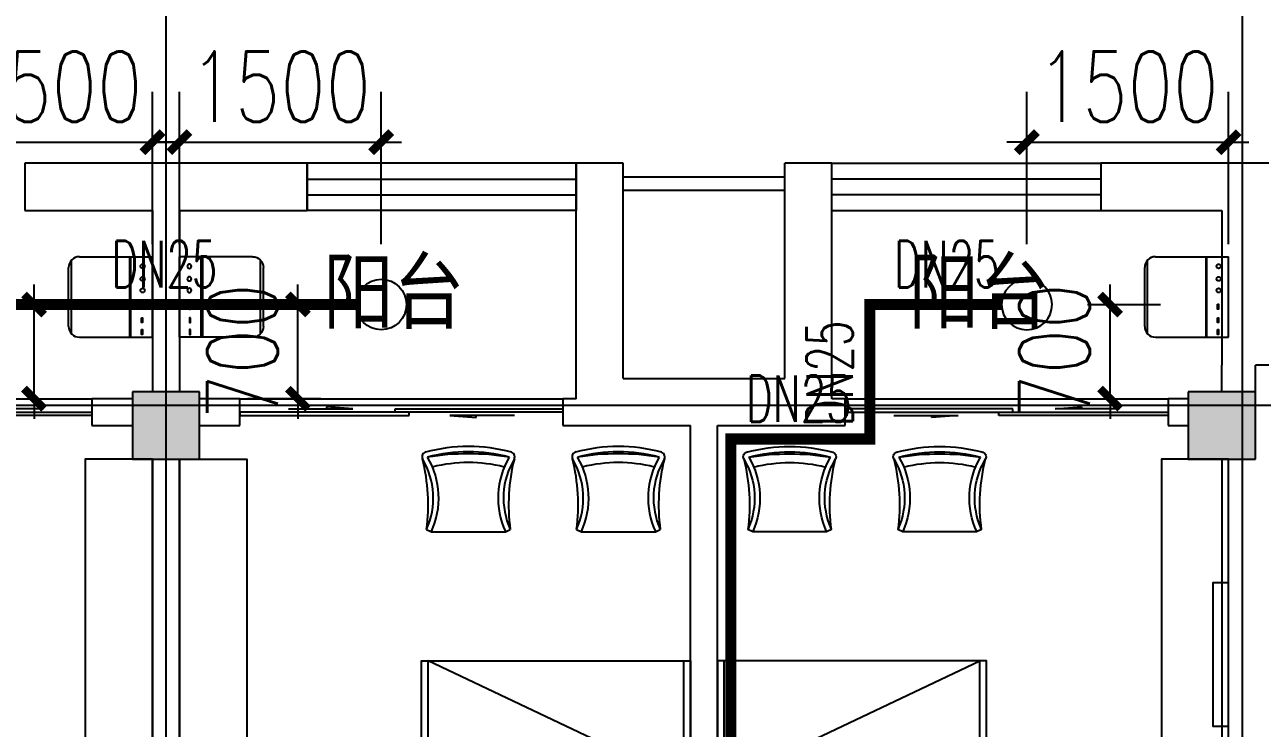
# Model space of a CAD drawing. Extents: x 0 to 2838408, y -923048 to 203859.
# Drawn here: x 2720213 to 2729413, y -473259 to -468028 of the extents above; entities that cross this region are included whole.
import ezdxf

# ---------------------------------------------------------------- set-up
doc = ezdxf.new("R2010")
doc.units = 0
doc.header["$LTSCALE"] = 1000
for name, color, linetype in [('A-Fixt', 81, 'Continuous'), ('COLUMN', 9, 'Continuous'), ('DOTE', 8, 'Continuous'), ('E2-栏杆', 92, 'Continuous'), ('EQUIP_喷头', 7, 'Continuous'), ('PIPE-喷淋', 6, 'Continuous'), ('PUB_HATCH', 8, 'Continuous'), ('PUB_TEXT', 7, 'Continuous'), ('TEXT_喷淋', 7, 'Continuous'), ('TWT_DIM', 3, 'Continuous'), ('WALL', 9, 'Continuous'), ('WINDOW', 4, 'Continuous'), ('XREF', 8, 'Continuous'), ('配景', 3, 'Continuous')]:
    doc.layers.add(name, color=color, linetype=linetype)
doc.styles.add('_TCH_DIM_T3', font='SIMPLEX', dxfattribs={"width": 0.75, "bigfont": 'HZTXT'})
doc.styles.add('_TWT_PIPEDN', font='SIMPLEX', dxfattribs={"width": 0.8, "height": 2.3, "bigfont": 'HZTXT'})
doc.styles.get("Standard").update_dxf_attribs({"font": 'geniso.shx', "bigfont": 'hztxt.shx'})
doc.dimstyles.new('_TWT_ARCH&&150', dxfattribs={"dimtxt": 525, "dimasz": 150, "dimexe": 375, "dimexo": 450, "dimgap": 150, "dimtad": 1, "dimdec": 0, "dimzin": 0, "dimdsep": 46, "dimtxsty": '_TCH_DIM_T3', "dimblk": 'ARCHTICK', "dimcen": 0.09, "dimclrt": 7, "dimazin": 2, "dimtfac": 1, "dimtdec": 0, "dimtix": 1, "dimtmove": 2, "dimatfit": 3, "dimfxl": 1, "dimtolj": 1, "dimtzin": 0, "dimarcsym": 0})

# ---------------------------------------------------------------- blocks, each defined once
blk = doc.blocks.new('A$C61295E98')
at = {"color": 3}
for p, q in [((544, 597.9), (0, 597.9)), ((0, 597.9), (0, 0)), ((161.4, 597.9), (161.4, 0)), ((170.4, 0.2), (170.4, 597.6)), ((602.7, 572.2), (602.7, 25.6)), ((624, 517.9), (624, 80)), ((544, 0), (0, 0))]:
    blk.add_line(p, q, dxfattribs=at)
for points in [[(81.8, 540.3), (75.3, 540.3), (75.3, 576.8), (81.8, 576.8)], [(81.8, 453.1), (75.3, 453.1), (75.3, 489.6), (81.8, 489.6)], [(81.8, 352.9), (75.3, 352.9), (75.3, 389.4), (81.8, 389.4)]]:
    blk.add_lwpolyline(points, close=True, dxfattribs=at)
for centre in [(74, 250.1), (74, 164.2), (74, 70.5)]:
    blk.add_circle(centre, 15.7, dxfattribs=at)
for centre, start, end in [((544, 517.9), 360, 90), ((544, 80), 270, 0)]:
    blk.add_arc(centre, 80, start, end, dxfattribs=at)
blk = doc.blocks.new('单人床')
at = {"layer": 'A-Fixt'}
for p, q in [((47773.8, 13973.4), (48673.8, 13973.4)), ((47773.8, 12073.4), (48673.8, 13973.4)), ((47773.8, 12073.4), (48673.8, 12073.4))]:
    blk.add_line(p, q, dxfattribs=at)
blk.add_lwpolyline([(47773.8, 14023.4), (48673.8, 14023.4), (48673.8, 12023.4), (47773.8, 12023.4), (47773.8, 14023.4)], dxfattribs=at)
blk = doc.blocks.new('CH_AP01')
for p, q in [((-311.4, 16.6), (-275, 0)), ((-275, 0), (275, 0)), ((275, 0), (311.4, 16.6))]:
    blk.add_line(p, q)
for centre, radius, start, end in [((-306.8, 555.3), 37.8, 100.18588, 202.83587), ((0, -578.9), 1212.6, 74.71041, 105.28959), ((0, -578.9), 1172.6, 75.02868, 104.97132), ((0, -1278.1), 1856.9, 80.61099, 99.38901), ((-823.7, 250), 602.9, 335.50378, 30.26909), ((823.7, 250), 602.9, 149.73091, 204.49622), ((306.8, 555.3), 37.8, 337.16413, 79.81412), ((-1658.4, 201.9), 1359.7, 352.16586, 14.42826), ((-823.7, 250), 562.9, 335.50378, 31.09034), ((0, -578.9), 1092.6, 75.87672, 104.12328), ((823.7, 250), 562.9, 148.90966, 204.49622), ((1658.4, 201.9), 1359.7, 165.57174, 187.83414)]:
    blk.add_arc(centre, radius, start, end)
blk = doc.blocks.new('宿舍')
at = {"layer": 'A-Fixt'}
for p, q in [((47853.8, 13801.7), (48353.8, 15701.7)), ((48353.8, 13801.7), (47853.8, 15701.7)), ((47853.8, 13801.7), (48353.8, 13801.7))]:
    blk.add_line(p, q, dxfattribs=at)
for points in [[(47853.8, 8601.7), (48353.8, 8601.7), (48353.8, 15701.7), (47853.8, 15701.7)], [(47853.8, 10676.1), (47970.5, 10676.1), (47970.5, 11742.6), (47853.8, 11742.6)]]:
    blk.add_lwpolyline(points, close=True, dxfattribs=at)
at = {"xscale": -1, "rotation": 90}
for p in [(63677.2, 60475.5), (63677.2, 58775.5)]:
    blk.add_blockref('单人床', p, dxfattribs=at)
at = {"layer": 'A-Fixt', "xscale": -1, "rotation": 180}
for p in [(50002, 9140.5), (51117.2, 9140.5)]:
    blk.add_blockref('CH_AP01', p, dxfattribs=at)
at = {"layer": '配景', "color": 252}
blk.add_blockref('A$C61295E98', (47853.8, 7096.6), dxfattribs=at)
blk = doc.blocks.new('$WINLIB2D$00000001')
at = {"color": 0}
for points in [[(-0.5, 0.5), (-0.5, -0.5)], [(-0.5, 0.5), (0.5, 0.5)], [(0.5, -0.5), (0.5, 0.5)], [(0.5, 0.1667), (-0.5, 0.1667)], [(0.5, -0.1667), (-0.5, -0.1667)], [(-0.5, -0.5), (0.5, -0.5)]]:
    blk.add_lwpolyline(points, dxfattribs=at)
blk = doc.blocks.new('$DorLib2D$00000131')
at = {"color": 0, "linetype": 'Continuous'}
for p, q in [((0.15, 0.125), (0.2319, 0.1973)), ((0.2319, 0.1973), (0.2319, 0.125)), ((-0.5, 0.125), (-0.5, 0)), ((0.0192, 0.125), (-0.5, 0.125)), ((0.0192, 0), (0.0192, 0.125)), ((0.35, 0.125), (0.15, 0.125)), ((-0.5, 0), (0.0192, 0)), ((-0.024, 0), (0.5, 0)), ((-0.024, -0.125), (-0.024, 0)), ((0.5, 0), (0.5, -0.125)), ((-0.35, -0.125), (-0.15, -0.125)), ((-0.2319, -0.1973), (-0.2319, -0.125)), ((-0.15, -0.125), (-0.2319, -0.1973)), ((0.5, -0.125), (-0.024, -0.125))]:
    blk.add_line(p, q, dxfattribs=at)
blk = doc.blocks.new('3F1')
at = {"layer": 'PUB_HATCH'}
for points in [[(2384966.7, -470758.3), (2384966.7, -471258.3), (2385466.7, -471258.3), (2385466.7, -470758.3)], [(2392816.7, -470758.3), (2392816.7, -471258.3), (2393316.7, -471258.3), (2393316.7, -470758.3)]]:
    blk.add_hatch(color=256, dxfattribs=at).paths.add_polyline_path(points)
at = {"layer": 'A-Fixt'}
blk.add_lwpolyline([(2393116.7, -472177.1), (2393000.1, -472177.1), (2393000.1, -473243.6), (2393116.7, -473243.6)], close=True, dxfattribs=at)
at = {"layer": 'COLUMN'}
for p, q in [((2384966.7, -470758.3), (2384966.7, -471258.3)), ((2385466.7, -470758.3), (2384966.7, -470758.3)), ((2385466.7, -471258.3), (2385466.7, -470758.3)), ((2392816.7, -470758.3), (2392816.7, -471258.3)), ((2393316.7, -470758.3), (2392816.7, -470758.3)), ((2393316.7, -471258.3), (2393316.7, -470758.3)), ((2384966.7, -471258.3), (2385466.7, -471258.3)), ((2392816.7, -471258.3), (2393316.7, -471258.3))]:
    blk.add_line(p, q, dxfattribs=at)
at = {"layer": 'DOTE'}
for p, q in [((2385216.7, -467258.3), (2385216.7, -550458.3)), ((2393216.7, -467258.3), (2393216.7, -550458.3)), ((2453916.7, -470858.3), (2343216.7, -470858.3)), ((2453916.7, -470858.3), (2343216.7, -470858.3))]:
    blk.add_line(p, q, dxfattribs=at)
at = {"layer": 'E2-栏杆'}
for points in [[(2388616.7, -469158.3), (2389816.7, -469158.3)], [(2388616.7, -469258.3), (2389816.7, -469258.3)]]:
    blk.add_lwpolyline(points, dxfattribs=at)
at = {"layer": 'WALL'}
for p, q in [((2385216.7, -469058.3), (2384166.7, -469058.3)), ((2384166.7, -469058.3), (2384166.7, -469408.3)), ((2386266.7, -469058.3), (2385216.7, -469058.3)), ((2386266.7, -469408.3), (2386266.7, -469058.3)), ((2388616.7, -469058.3), (2388266.7, -469058.3)), ((2388266.7, -469058.3), (2388266.7, -469408.3)), ((2388616.7, -470658.3), (2388616.7, -469058.3)), ((2390166.7, -469058.3), (2389816.7, -469058.3)), ((2389816.7, -470658.3), (2389816.7, -469058.3)), ((2390166.7, -469408.3), (2390166.7, -469058.3)), ((2393416.7, -469058.3), (2392166.7, -469058.3)), ((2392166.7, -469058.3), (2392166.7, -469408.3)), ((2384166.7, -469408.3), (2385116.7, -469408.3)), ((2385116.7, -469408.3), (2385116.7, -470758.3)), ((2385316.7, -469408.3), (2386266.7, -469408.3)), ((2385316.7, -469408.3), (2385316.7, -470758.3)), ((2388266.7, -470808.3), (2388266.7, -469408.3)), ((2390166.7, -470808.3), (2390166.7, -469408.3)), ((2392166.7, -469408.3), (2393066.7, -469408.3)), ((2393066.7, -469408.3), (2393066.7, -470558.3)), ((2393066.7, -470758.3), (2393066.7, -470558.3)), ((2393316.7, -470758.3), (2393316.7, -470558.3)), ((2393416.7, -470558.3), (2393316.7, -470558.3)), ((2388616.7, -470658.3), (2389216.7, -470658.3)), ((2389216.7, -470658.3), (2389816.7, -470658.3)), ((2384966.7, -470808.3), (2384666.7, -470808.3)), ((2384666.7, -470808.3), (2384666.7, -471008.3)), ((2385766.7, -470808.3), (2385466.7, -470808.3)), ((2385766.7, -471008.3), (2385766.7, -470808.3)), ((2388266.7, -470808.3), (2388166.7, -470808.3)), ((2388166.7, -470808.3), (2388166.7, -471008.3)), ((2390266.7, -470808.3), (2390166.7, -470808.3)), ((2390266.7, -471008.3), (2390266.7, -470808.3)), ((2392816.7, -470808.3), (2392666.7, -470808.3)), ((2392666.7, -470808.3), (2392666.7, -471008.3)), ((2384666.7, -471008.3), (2384966.7, -471008.3)), ((2385466.7, -471008.3), (2385766.7, -471008.3)), ((2388166.7, -471008.3), (2388516.7, -471008.3)), ((2388516.7, -471008.3), (2389116.7, -471008.3)), ((2389116.7, -475958.3), (2389116.7, -471008.3)), ((2389316.7, -471008.3), (2389916.7, -471008.3)), ((2389316.7, -475958.3), (2389316.7, -471008.3)), ((2389916.7, -471008.3), (2390266.7, -471008.3)), ((2392666.7, -471008.3), (2392816.7, -471008.3)), ((2385116.7, -471258.3), (2385116.7, -475958.3)), ((2385316.7, -471258.3), (2385316.7, -475958.3)), ((2393066.7, -471258.3), (2393066.7, -473358.3))]:
    blk.add_line(p, q, dxfattribs=at)
at = {"layer": 'WINDOW'}
for p, q in [((2382266.7, -470808.3), (2384666.7, -470808.3)), ((2385766.7, -470808.3), (2388166.7, -470808.3)), ((2390266.7, -470808.3), (2392666.7, -470808.3))]:
    blk.add_line(p, q, dxfattribs=at)
at = {"rotation": 180}
for p in [(2432970.6, -462656.6), (2440970.6, -462656.6)]:
    blk.add_blockref('宿舍', p, dxfattribs=at)
at = {"xscale": -1, "rotation": 180}
blk.add_blockref('宿舍', (2337462.9, -462656.6), dxfattribs=at)
at = {"layer": 'WINDOW'}
for name, p, xscale, yscale, zscale in [('$WINLIB2D$00000001', (2387266.7, -469233.3), -2000, -350, -2000), ('$WINLIB2D$00000001', (2391166.7, -469233.3), 2000, -350, 2000), ('$DorLib2D$00000131', (2383466.7, -470908.3), 2400, 200, 2400), ('$DorLib2D$00000131', (2386966.7, -470908.3), -2400, 200, -2400), ('$DorLib2D$00000131', (2391466.7, -470908.3), 2400, 200, 2400)]:
    blk.add_blockref(name, p, dxfattribs=dict(at, xscale=xscale, yscale=yscale, zscale=zscale))
at = {"layer": '配景', "color": 252, "rotation": 180}
blk.add_blockref('A$C61295E98', (2393116.7, -469753.2), dxfattribs=at)
at = {"layer": 'PUB_TEXT'}
for p in [(2386384.5, -470290.2), (2390737.8, -470290.2)]:
    blk.add_text('阳台', height=525, dxfattribs=at).set_placement(p)
blk = doc.blocks.new('_ArchTick')
at = {"color": 0, "linetype": 'ByBlock', "const_width": 0.4}
blk.add_lwpolyline([(-0.5, -0.5), (0.5, 0.5)], dxfattribs=at)
blk = doc.blocks.new('*D2381')
at = {"layer": 'Defpoints', "color": 0, "linetype": 'ByBlock', "transparency": 16777216}
for p in [(2722862.5, -468900.8), (2721362.5, -470108.3), (2722862.5, -470108.3)]:
    blk.add_point(p, dxfattribs=at)
at = {"layer": 'TWT_DIM', "color": 0, "linetype": 'ByBlock', "lineweight": -2, "transparency": 16777216}
for p, q in [((2721362.5, -469658.3), (2721362.5, -468525.8)), ((2722862.5, -469658.3), (2722862.5, -468525.8)), ((2721362.5, -468900.8), (2721212.5, -468900.8)), ((2721362.5, -468900.8), (2722862.5, -468900.8)), ((2722862.5, -468900.8), (2723012.5, -468900.8))]:
    blk.add_line(p, q, dxfattribs=at)
at = {"layer": 'TWT_DIM', "color": 0, "linetype": 'ByBlock', "lineweight": -2, "transparency": 16777216, "xscale": 150, "yscale": 150, "zscale": 150}
blk.add_blockref('_ArchTick', (2721362.5, -468900.8), dxfattribs=at)
at = {"layer": 'TWT_DIM', "color": 0, "linetype": 'ByBlock', "lineweight": -2, "transparency": 16777216, "xscale": 150, "yscale": 150, "zscale": 150, "rotation": 180}
blk.add_blockref('_ArchTick', (2722862.5, -468900.8), dxfattribs=at)
at = {"layer": 'TWT_DIM', "color": 7, "linetype": 'ByBlock', "transparency": 16777216, "insert": (2722112.5, -468488.3), "char_height": 525, "attachment_point": 5, "style": '_TCH_DIM_T3'}
blk.add_mtext('\\A1;1500', dxfattribs=at)
blk = doc.blocks.new('*D2382')
at = {"layer": 'Defpoints', "color": 0, "linetype": 'ByBlock', "transparency": 16777216}
for p in [(2722243.5, -470108.3), (2722862.5, -470108.3), (2722862.5, -470808.3)]:
    blk.add_point(p, dxfattribs=at)
at = {"layer": 'TWT_DIM', "color": 0, "linetype": 'ByBlock', "lineweight": -2, "transparency": 16777216}
for p, q in [((2722243.5, -470108.3), (2722243.5, -469958.3)), ((2722412.5, -470108.3), (2721868.5, -470108.3)), ((2722243.5, -470808.3), (2722243.5, -470108.3)), ((2722412.5, -470808.3), (2721868.5, -470808.3)), ((2722243.5, -470808.3), (2722243.5, -470958.3))]:
    blk.add_line(p, q, dxfattribs=at)
at = {"layer": 'TWT_DIM', "color": 0, "linetype": 'ByBlock', "lineweight": -2, "transparency": 16777216, "xscale": 150, "yscale": 150, "zscale": 150}
for p, rotation in [((2722243.5, -470108.3), 270), ((2722243.5, -470808.3), 90)]:
    blk.add_blockref('_ArchTick', p, dxfattribs=dict(at, rotation=rotation))
at = {"layer": 'TWT_DIM', "color": 7, "linetype": 'ByBlock', "transparency": 16777216, "insert": (2721831, -470458.3), "char_height": 525, "attachment_point": 5, "rotation": 90, "style": '_TCH_DIM_T3'}
blk.add_mtext('\\A1;700', dxfattribs=at)
blk = doc.blocks.new('*D2400')
at = {"layer": 'Defpoints', "color": 0, "linetype": 'ByBlock', "transparency": 16777216}
for p in [(2729162.5, -468900.8), (2727662.5, -470108.3), (2729162.5, -470108.3)]:
    blk.add_point(p, dxfattribs=at)
at = {"layer": 'TWT_DIM', "color": 0, "linetype": 'ByBlock', "lineweight": -2, "transparency": 16777216}
for p, q in [((2727662.5, -469658.3), (2727662.5, -468525.8)), ((2729162.5, -469658.3), (2729162.5, -468525.8)), ((2727662.5, -468900.8), (2727512.5, -468900.8)), ((2727662.5, -468900.8), (2729162.5, -468900.8)), ((2729162.5, -468900.8), (2729312.5, -468900.8))]:
    blk.add_line(p, q, dxfattribs=at)
at = {"layer": 'TWT_DIM', "color": 0, "linetype": 'ByBlock', "lineweight": -2, "transparency": 16777216, "xscale": 150, "yscale": 150, "zscale": 150}
blk.add_blockref('_ArchTick', (2727662.5, -468900.8), dxfattribs=at)
at = {"layer": 'TWT_DIM', "color": 0, "linetype": 'ByBlock', "lineweight": -2, "transparency": 16777216, "xscale": 150, "yscale": 150, "zscale": 150, "rotation": 180}
blk.add_blockref('_ArchTick', (2729162.5, -468900.8), dxfattribs=at)
at = {"layer": 'TWT_DIM', "color": 7, "linetype": 'ByBlock', "transparency": 16777216, "insert": (2728412.5, -468488.3), "char_height": 525, "attachment_point": 5, "style": '_TCH_DIM_T3'}
blk.add_mtext('\\A1;1500', dxfattribs=at)
blk = doc.blocks.new('*D2401')
at = {"layer": 'Defpoints', "color": 0, "linetype": 'ByBlock', "transparency": 16777216}
for p in [(2727662.5, -470108.3), (2728281.5, -470108.3), (2727662.5, -470808.3)]:
    blk.add_point(p, dxfattribs=at)
at = {"layer": 'TWT_DIM', "color": 0, "linetype": 'ByBlock', "lineweight": -2, "transparency": 16777216}
for p, q in [((2728281.5, -470108.3), (2728281.5, -469958.3)), ((2728112.5, -470108.3), (2728656.5, -470108.3)), ((2728281.5, -470808.3), (2728281.5, -470108.3)), ((2728112.5, -470808.3), (2728656.5, -470808.3)), ((2728281.5, -470808.3), (2728281.5, -470958.3))]:
    blk.add_line(p, q, dxfattribs=at)
at = {"layer": 'TWT_DIM', "color": 0, "linetype": 'ByBlock', "lineweight": -2, "transparency": 16777216, "xscale": 150, "yscale": 150, "zscale": 150}
for p, rotation in [((2728281.5, -470108.3), 270), ((2728281.5, -470808.3), 90)]:
    blk.add_blockref('_ArchTick', p, dxfattribs=dict(at, rotation=rotation))
at = {"layer": 'TWT_DIM', "color": 7, "linetype": 'ByBlock', "transparency": 16777216, "insert": (2727869, -470458.3), "char_height": 525, "attachment_point": 5, "rotation": 90, "style": '_TCH_DIM_T3'}
blk.add_mtext('\\A1;700', dxfattribs=at)
blk = doc.blocks.new('*D2410')
at = {"layer": 'Defpoints', "color": 0, "linetype": 'ByBlock', "transparency": 16777216}
for p in [(2721162.5, -468900.8), (2719662.5, -470108.3), (2721162.5, -470108.3)]:
    blk.add_point(p, dxfattribs=at)
at = {"layer": 'TWT_DIM', "color": 0, "linetype": 'ByBlock', "lineweight": -2, "transparency": 16777216}
for p, q in [((2719662.5, -469658.3), (2719662.5, -468525.8)), ((2721162.5, -469658.3), (2721162.5, -468525.8)), ((2719662.5, -468900.8), (2719512.5, -468900.8)), ((2719662.5, -468900.8), (2721162.5, -468900.8)), ((2721162.5, -468900.8), (2721312.5, -468900.8))]:
    blk.add_line(p, q, dxfattribs=at)
at = {"layer": 'TWT_DIM', "color": 0, "linetype": 'ByBlock', "lineweight": -2, "transparency": 16777216, "xscale": 150, "yscale": 150, "zscale": 150}
blk.add_blockref('_ArchTick', (2719662.5, -468900.8), dxfattribs=at)
at = {"layer": 'TWT_DIM', "color": 0, "linetype": 'ByBlock', "lineweight": -2, "transparency": 16777216, "xscale": 150, "yscale": 150, "zscale": 150, "rotation": 180}
blk.add_blockref('_ArchTick', (2721162.5, -468900.8), dxfattribs=at)
at = {"layer": 'TWT_DIM', "color": 7, "linetype": 'ByBlock', "transparency": 16777216, "insert": (2720412.5, -468488.3), "char_height": 525, "attachment_point": 5, "style": '_TCH_DIM_T3'}
blk.add_mtext('\\A1;1500', dxfattribs=at)
blk = doc.blocks.new('*D2411')
at = {"layer": 'Defpoints', "color": 0, "linetype": 'ByBlock', "transparency": 16777216}
for p in [(2719662.5, -470108.3), (2720281.5, -470108.3), (2719662.5, -470808.3)]:
    blk.add_point(p, dxfattribs=at)
at = {"layer": 'TWT_DIM', "color": 0, "linetype": 'ByBlock', "lineweight": -2, "transparency": 16777216}
for p, q in [((2720281.5, -470108.3), (2720281.5, -469958.3)), ((2720112.5, -470108.3), (2720656.5, -470108.3)), ((2720281.5, -470808.3), (2720281.5, -470108.3)), ((2720112.5, -470808.3), (2720656.5, -470808.3)), ((2720281.5, -470808.3), (2720281.5, -470958.3))]:
    blk.add_line(p, q, dxfattribs=at)
at = {"layer": 'TWT_DIM', "color": 0, "linetype": 'ByBlock', "lineweight": -2, "transparency": 16777216, "xscale": 150, "yscale": 150, "zscale": 150}
for p, rotation in [((2720281.5, -470108.3), 270), ((2720281.5, -470808.3), 90)]:
    blk.add_blockref('_ArchTick', p, dxfattribs=dict(at, rotation=rotation))
at = {"layer": 'TWT_DIM', "color": 7, "linetype": 'ByBlock', "transparency": 16777216, "insert": (2719869, -470458.3), "char_height": 525, "attachment_point": 5, "rotation": 90, "style": '_TCH_DIM_T3'}
blk.add_mtext('\\A1;700', dxfattribs=at)
blk = doc.blocks.new('$TwtSys$00000125')
blk.add_circle((0, 0, 0), 1)

msp = doc.modelspace()

# ---------------------------------------------------------------- hatches: boundary and pattern name
at = {"layer": 'PIPE-喷淋', "linetype": 'ByBlock'}
for points in [[(2726495.8, -470108.3), (2726454.5, -470108.3), (2726454.5, -470067)], [(2726495.8, -470108.3), (2726495.8, -470067), (2726454.5, -470067)], [(2725462.5, -471108.3), (2725421.3, -471108.3), (2725421.3, -471067)], [(2725462.5, -471108.3), (2725462.5, -471067), (2725421.3, -471067)], [(2726495.8, -471108.3), (2726537, -471108.3), (2726537, -471149.5)], [(2726495.8, -471108.3), (2726495.8, -471149.5), (2726537, -471149.5)]]:
    msp.add_hatch(color=256, dxfattribs=at).paths.add_polyline_path(points)

# ---------------------------------------------------------------- linework, layer by layer
at = {"layer": 'PIPE-喷淋', "linetype": 'ByBlock', "ltscale": 1.5, "const_width": 82.5}
for points in [[(2719850, -470108.3), (2722675, -470108.3)], [(2726495.8, -471108.3), (2726495.8, -470108.3)], [(2726495.8, -470108.3), (2727475, -470108.3)], [(2725462.5, -476297.7), (2725462.5, -471108.3)], [(2725462.5, -471108.3), (2726495.8, -471108.3)]]:
    msp.add_lwpolyline(points, dxfattribs=at)

# ---------------------------------------------------------------- block references
at = {"layer": 'EQUIP_喷头', "linetype": 'ByBlock', "xscale": 187.5, "yscale": 187.5, "zscale": 187.5}
msp.add_blockref('$TwtSys$00000125', (2722862.5, -470108.3), dxfattribs=at)
at = {"layer": 'EQUIP_喷头', "linetype": 'ByBlock', "xscale": 187.5, "yscale": -187.5, "zscale": 187.5, "rotation": 180}
msp.add_blockref('$TwtSys$00000125', (2727662.5, -470108.3), dxfattribs=at)
at = {"layer": 'XREF'}
msp.add_blockref('3F1', (336045.8, 0), dxfattribs=at)

# ---------------------------------------------------------------- texts
at = {"layer": 'TEXT_喷淋', "color": 251, "linetype": 'ByBlock', "style": '_TWT_PIPEDN', "width": 0.64}
for p in [(2720857.7, -469980.8), (2726674.4, -469980.8), (2725574.4, -470980.8)]:
    msp.add_text('DN25', height=345, dxfattribs=at).set_placement(p)
msp.add_text('DN25', height=345, rotation=90, dxfattribs=at).set_placement((2726368.3, -471013.1))

# ---------------------------------------------------------------- dimensions: what is measured, and where the dimension line sits
at = {"layer": 'TWT_DIM', "linetype": 'ByBlock'}
for p1, p2, distance, picture, middle in [((2719662.5, -470108.3), (2721162.5, -470108.3), 1207.4, '*D2410', (2720412.5, -468488.3)), ((2721362.5, -470108.3), (2722862.5, -470108.3), 1207.4, '*D2381', (2722112.5, -468488.3)), ((2727662.5, -470108.3), (2729162.5, -470108.3), 1207.4, '*D2400', (2728412.5, -468488.3)), ((2719662.5, -470808.3), (2719662.5, -470108.3), -619, '*D2411', (2719869, -470458.3)), ((2722862.5, -470808.3), (2722862.5, -470108.3), 619, '*D2382', (2721831, -470458.3)), ((2727662.5, -470808.3), (2727662.5, -470108.3), -619, '*D2401', (2727869, -470458.3))]:
    dim = msp.add_aligned_dim(p1=p1, p2=p2, distance=distance, dimstyle='_TWT_ARCH&&150', dxfattribs=at)
    dim.commit()
    dim.dimension.update_dxf_attribs({"geometry": picture, "text_midpoint": middle})

doc.saveas('drawing.dxf')
